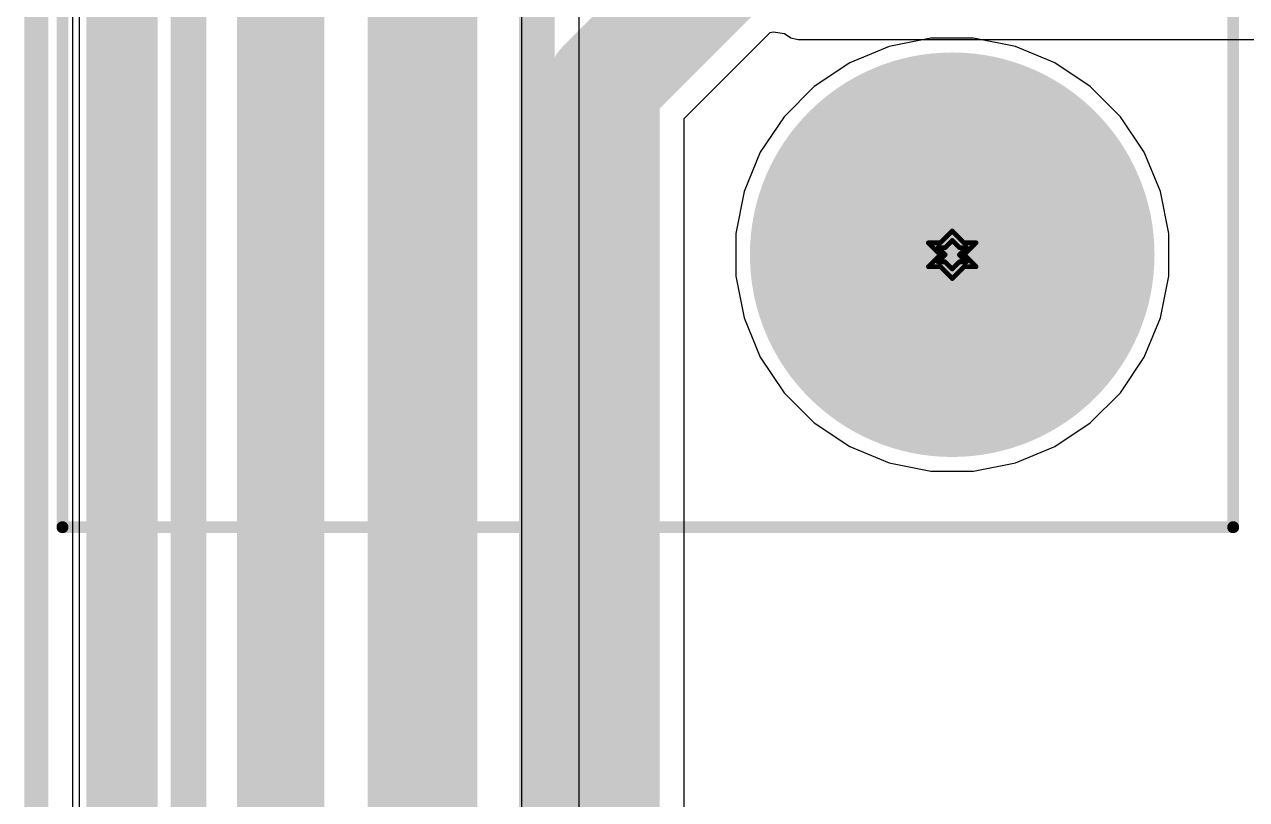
# Model space of a CAD drawing. Header units: inches. Extents: x -7 to 5163, y -3 to 5149.
# Drawn here: x -3.3 to 9.75, y 139.91 to 148.19 of the extents above; entities that cross this region are included whole.
import ezdxf

# ---------------------------------------------------------------- set-up
doc = ezdxf.new("R2010")
doc.units = ezdxf.units.IN
for name, color, linetype in [('Board Outline', 216, 'Continuous'), ('Bottom Layer', 5, 'Continuous'), ('Bottom Solder', 6, 'Continuous'), ('Drill Drawing', 1, 'Continuous'), ('GND', 76, 'Continuous'), ('Multi-Layer', 9, 'Continuous'), ('Pad Holes', 156, 'Continuous'), ('PWR', 16, 'Continuous'), ('Top Layer', 1, 'Continuous'), ('Top Overlay', 2, 'Continuous'), ('Top Solder', 216, 'Continuous')]:
    doc.layers.add(name, color=color, linetype=linetype)

# ---------------------------------------------------------------- blocks, each defined once
blk = doc.blocks.new('A_DF_09_A_KG_T2S_57')
at = {"layer": 'Bottom Layer'}
h = blk.add_hatch(color=5, dxfattribs=at)
edge = h.paths.add_edge_path()
edge.add_arc((12.495, 0), 2.058, 0, 360)
at = {"layer": 'Bottom Solder'}
h = blk.add_hatch(color=6, dxfattribs=at)
edge = h.paths.add_edge_path()
edge.add_arc((12.495, 0), 2.16, 0, 360)
at = {"layer": 'GND'}
h = blk.add_hatch(color=76, dxfattribs=at)
edge = h.paths.add_edge_path()
edge.add_arc((12.495, 0), 2.058, 0, 360)
at = {"layer": 'Multi-Layer'}
h = blk.add_hatch(color=9, dxfattribs=at)
edge = h.paths.add_edge_path()
edge.add_arc((12.495, 0), 2.058, 0, 360)
at = {"layer": 'Pad Holes'}
h = blk.add_hatch(color=7, dxfattribs=at)
edge = h.paths.add_edge_path()
edge.add_arc((12.495, 0), 1.55, 0, 360)
at = {"layer": 'PWR'}
h = blk.add_hatch(color=16, dxfattribs=at)
edge = h.paths.add_edge_path()
edge.add_arc((12.495, 0), 2.058, 0, 360)
at = {"layer": 'Top Layer'}
h = blk.add_hatch(color=1, dxfattribs=at)
edge = h.paths.add_edge_path()
edge.add_arc((12.495, 0), 2.058, 0, 360)
at = {"layer": 'Top Solder'}
h = blk.add_hatch(color=216, dxfattribs=at)
edge = h.paths.add_edge_path()
edge.add_arc((12.495, 0), 2.16, 0, 360)
at = {"layer": 'Top Overlay'}
for points in [[(15.405, 3, 0.127, 0.127, 0), (-15.405, 3, 0.127, 0.127, 0)], [(15.405, -9.5, 0.127, 0.127, 0), (15.405, 3, 0.127, 0.127, 0)], [(15.405, -9.5, 0.127, 0.127, 0), (-15.405, -9.5, 0.127, 0.127, 0)]]:
    blk.add_lwpolyline(points, format="xyseb", dxfattribs=at)
for points in [[(15.373, 3, 0.0635, 0.0635, 1), (15.437, 3, 0.0635, 0.0635, 1)], [(15.373, 3, 0.0635, 0.0635, 1), (15.437, 3, 0.0635, 0.0635, 1)], [(15.373, -9.5, 0.0635, 0.0635, 1), (15.437, -9.5, 0.0635, 0.0635, 1)], [(15.373, -9.5, 0.0635, 0.0635, 1), (15.437, -9.5, 0.0635, 0.0635, 1)]]:
    blk.add_lwpolyline(points, format="xyseb", close=True, dxfattribs=at)

msp = doc.modelspace()

# ---------------------------------------------------------------- linework, layer by layer
at = {"layer": 'Board Outline'}
msp.add_lwpolyline([(-3.175, 1.629, 0.254, 0.254, 0), (-3.175, 185.698, 0.254, 0.254, 0)], format="xyseb", dxfattribs=at)
at = {"layer": 'Bottom Layer'}
for p, q in [((-2.718, 176.327), (-2.718, 106.718)), ((2.007, 106.718), (2.007, 176.327)), ((4.66, 148.1), (4.692, 148.107)), ((4.692, 148.107), (4.814, 148.088)), ((3.742, 147.182), (4.66, 148.1)), ((4.814, 148.088), (4.881, 148.043)), ((4.881, 148.043), (4.96, 148.027)), ((4.96, 148.027), (26.115, 148.027)), ((3.742, 113.163), (3.742, 147.182))]:
    msp.add_line(p, q, dxfattribs=at)
for points in [[(-2.259, 106.894, 0.762, 0.762, 0), (-2.259, 167.776, 0.762, 0.762, 0)], [(-0.65, 107.615, 0.762, 0.762, 0), (-0.65, 165.768, 0.762, 0.762, 0)], [(0.939, 108.098, 0.762, 0.762, 0), (0.939, 164.817, 0.762, 0.762, 0)], [(2.881, 147.539, 1.2, 1.2, 0), (8.024, 152.682, 1.2, 1.2, 0)], [(2.881, 112.806, 1.2, 1.2, 0), (2.881, 147.539, 1.2, 1.2, 0)]]:
    msp.add_lwpolyline(points, format="xyseb", dxfattribs=at)
msp.add_lwpolyline([(2.581, 147.539, 0.6, 0.6, 1), (3.181, 147.539, 0.6, 0.6, 1)], format="xyseb", close=True, dxfattribs=at)
msp.add_lwpolyline([(2.581, 147.539, 0.6, 0.6, 1), (3.181, 147.539, 0.6, 0.6, 1)], format="xyseb", close=True, dxfattribs=at)
at = {"layer": 'Drill Drawing'}
for points in [[(6.477, 145.854, 0.0508, 0.0508, 0), (6.604, 145.981, 0.0508, 0.0508, 0)], [(6.528, 145.803, 0.0508, 0.0508, 0), (6.604, 145.879, 0.0508, 0.0508, 0)], [(6.604, 145.981, 0.0508, 0.0508, 0), (6.731, 145.854, 0.0508, 0.0508, 0)], [(6.604, 145.879, 0.0508, 0.0508, 0), (6.68, 145.803, 0.0508, 0.0508, 0)], [(6.35, 145.854, 0.0508, 0.0508, 0), (6.477, 145.727, 0.0508, 0.0508, 0)], [(6.35, 145.854, 0.0508, 0.0508, 0), (6.477, 145.854, 0.0508, 0.0508, 0)], [(6.452, 145.803, 0.0508, 0.0508, 0), (6.528, 145.727, 0.0508, 0.0508, 0)], [(6.452, 145.803, 0.0508, 0.0508, 0), (6.528, 145.803, 0.0508, 0.0508, 0)], [(6.68, 145.803, 0.0508, 0.0508, 0), (6.756, 145.803, 0.0508, 0.0508, 0)], [(6.68, 145.727, 0.0508, 0.0508, 0), (6.756, 145.803, 0.0508, 0.0508, 0)], [(6.731, 145.854, 0.0508, 0.0508, 0), (6.858, 145.854, 0.0508, 0.0508, 0)], [(6.731, 145.727, 0.0508, 0.0508, 0), (6.858, 145.854, 0.0508, 0.0508, 0)], [(6.35, 145.6, 0.0508, 0.0508, 0), (6.477, 145.727, 0.0508, 0.0508, 0)], [(6.35, 145.6, 0.0508, 0.0508, 0), (6.477, 145.6, 0.0508, 0.0508, 0)], [(6.452, 145.651, 0.0508, 0.0508, 0), (6.528, 145.727, 0.0508, 0.0508, 0)], [(6.452, 145.651, 0.0508, 0.0508, 0), (6.528, 145.651, 0.0508, 0.0508, 0)], [(6.477, 145.6, 0.0508, 0.0508, 0), (6.604, 145.473, 0.0508, 0.0508, 0)], [(6.528, 145.651, 0.0508, 0.0508, 0), (6.604, 145.575, 0.0508, 0.0508, 0)], [(6.604, 145.575, 0.0508, 0.0508, 0), (6.68, 145.651, 0.0508, 0.0508, 0)], [(6.604, 145.473, 0.0508, 0.0508, 0), (6.731, 145.6, 0.0508, 0.0508, 0)], [(6.68, 145.727, 0.0508, 0.0508, 0), (6.756, 145.651, 0.0508, 0.0508, 0)], [(6.68, 145.651, 0.0508, 0.0508, 0), (6.756, 145.651, 0.0508, 0.0508, 0)], [(6.731, 145.727, 0.0508, 0.0508, 0), (6.858, 145.6, 0.0508, 0.0508, 0)], [(6.731, 145.6, 0.0508, 0.0508, 0), (6.858, 145.6, 0.0508, 0.0508, 0)]]:
    msp.add_lwpolyline(points, format="xyseb", dxfattribs=at)
for points in [[(6.591, 145.981, 0.0254, 0.0254, 1), (6.617, 145.981, 0.0254, 0.0254, 1)], [(6.591, 145.981, 0.0254, 0.0254, 1), (6.617, 145.981, 0.0254, 0.0254, 1)], [(6.591, 145.879, 0.0254, 0.0254, 1), (6.617, 145.879, 0.0254, 0.0254, 1)], [(6.591, 145.879, 0.0254, 0.0254, 1), (6.617, 145.879, 0.0254, 0.0254, 1)], [(6.337, 145.854, 0.0254, 0.0254, 1), (6.363, 145.854, 0.0254, 0.0254, 1)], [(6.337, 145.854, 0.0254, 0.0254, 1), (6.363, 145.854, 0.0254, 0.0254, 1)], [(6.439, 145.803, 0.0254, 0.0254, 1), (6.464, 145.803, 0.0254, 0.0254, 1)], [(6.439, 145.803, 0.0254, 0.0254, 1), (6.464, 145.803, 0.0254, 0.0254, 1)], [(6.464, 145.854, 0.0254, 0.0254, 1), (6.49, 145.854, 0.0254, 0.0254, 1)], [(6.464, 145.854, 0.0254, 0.0254, 1), (6.49, 145.854, 0.0254, 0.0254, 1)], [(6.515, 145.803, 0.0254, 0.0254, 1), (6.541, 145.803, 0.0254, 0.0254, 1)], [(6.515, 145.803, 0.0254, 0.0254, 1), (6.541, 145.803, 0.0254, 0.0254, 1)], [(6.668, 145.803, 0.0254, 0.0254, 1), (6.693, 145.803, 0.0254, 0.0254, 1)], [(6.668, 145.803, 0.0254, 0.0254, 1), (6.693, 145.803, 0.0254, 0.0254, 1)], [(6.718, 145.854, 0.0254, 0.0254, 1), (6.744, 145.854, 0.0254, 0.0254, 1)], [(6.718, 145.854, 0.0254, 0.0254, 1), (6.744, 145.854, 0.0254, 0.0254, 1)], [(6.744, 145.803, 0.0254, 0.0254, 1), (6.769, 145.803, 0.0254, 0.0254, 1)], [(6.744, 145.803, 0.0254, 0.0254, 1), (6.769, 145.803, 0.0254, 0.0254, 1)], [(6.845, 145.854, 0.0254, 0.0254, 1), (6.871, 145.854, 0.0254, 0.0254, 1)], [(6.845, 145.854, 0.0254, 0.0254, 1), (6.871, 145.854, 0.0254, 0.0254, 1)], [(6.337, 145.6, 0.0254, 0.0254, 1), (6.363, 145.6, 0.0254, 0.0254, 1)], [(6.337, 145.6, 0.0254, 0.0254, 1), (6.363, 145.6, 0.0254, 0.0254, 1)], [(6.439, 145.651, 0.0254, 0.0254, 1), (6.464, 145.651, 0.0254, 0.0254, 1)], [(6.439, 145.651, 0.0254, 0.0254, 1), (6.464, 145.651, 0.0254, 0.0254, 1)], [(6.464, 145.727, 0.0254, 0.0254, 1), (6.49, 145.727, 0.0254, 0.0254, 1)], [(6.464, 145.727, 0.0254, 0.0254, 1), (6.49, 145.727, 0.0254, 0.0254, 1)], [(6.464, 145.6, 0.0254, 0.0254, 1), (6.49, 145.6, 0.0254, 0.0254, 1)], [(6.464, 145.6, 0.0254, 0.0254, 1), (6.49, 145.6, 0.0254, 0.0254, 1)], [(6.515, 145.727, 0.0254, 0.0254, 1), (6.541, 145.727, 0.0254, 0.0254, 1)], [(6.515, 145.727, 0.0254, 0.0254, 1), (6.541, 145.727, 0.0254, 0.0254, 1)], [(6.515, 145.651, 0.0254, 0.0254, 1), (6.541, 145.651, 0.0254, 0.0254, 1)], [(6.515, 145.651, 0.0254, 0.0254, 1), (6.541, 145.651, 0.0254, 0.0254, 1)], [(6.668, 145.727, 0.0254, 0.0254, 1), (6.693, 145.727, 0.0254, 0.0254, 1)], [(6.668, 145.727, 0.0254, 0.0254, 1), (6.693, 145.727, 0.0254, 0.0254, 1)], [(6.668, 145.651, 0.0254, 0.0254, 1), (6.693, 145.651, 0.0254, 0.0254, 1)], [(6.668, 145.651, 0.0254, 0.0254, 1), (6.693, 145.651, 0.0254, 0.0254, 1)], [(6.718, 145.727, 0.0254, 0.0254, 1), (6.744, 145.727, 0.0254, 0.0254, 1)], [(6.718, 145.727, 0.0254, 0.0254, 1), (6.744, 145.727, 0.0254, 0.0254, 1)], [(6.718, 145.6, 0.0254, 0.0254, 1), (6.744, 145.6, 0.0254, 0.0254, 1)], [(6.718, 145.6, 0.0254, 0.0254, 1), (6.744, 145.6, 0.0254, 0.0254, 1)], [(6.744, 145.651, 0.0254, 0.0254, 1), (6.769, 145.651, 0.0254, 0.0254, 1)], [(6.744, 145.651, 0.0254, 0.0254, 1), (6.769, 145.651, 0.0254, 0.0254, 1)], [(6.845, 145.6, 0.0254, 0.0254, 1), (6.871, 145.6, 0.0254, 0.0254, 1)], [(6.845, 145.6, 0.0254, 0.0254, 1), (6.871, 145.6, 0.0254, 0.0254, 1)], [(6.591, 145.575, 0.0254, 0.0254, 1), (6.617, 145.575, 0.0254, 0.0254, 1)], [(6.591, 145.575, 0.0254, 0.0254, 1), (6.617, 145.575, 0.0254, 0.0254, 1)], [(6.591, 145.473, 0.0254, 0.0254, 1), (6.617, 145.473, 0.0254, 0.0254, 1)], [(6.591, 145.473, 0.0254, 0.0254, 1), (6.617, 145.473, 0.0254, 0.0254, 1)]]:
    msp.add_lwpolyline(points, format="xyseb", close=True, dxfattribs=at)
at = {"layer": 'GND'}
msp.add_line((-2.787, 1.629), (-2.787, 185.698), dxfattribs=at)
at = {"layer": 'PWR'}
for p, q in [((-2.787, 120.066), (-2.787, 185.698)), ((6.376, 148.039), (5.93, 147.95)), ((6.832, 148.039), (6.376, 148.039)), ((7.278, 147.95), (6.832, 148.039)), ((5.93, 147.95), (5.509, 147.776)), ((7.699, 147.776), (7.278, 147.95)), ((5.509, 147.776), (5.13, 147.523)), ((8.078, 147.523), (7.699, 147.776)), ((5.13, 147.523), (4.808, 147.201)), ((8.4, 147.201), (8.078, 147.523)), ((4.808, 147.201), (4.555, 146.822)), ((8.653, 146.822), (8.4, 147.201)), ((4.555, 146.822), (4.381, 146.401)), ((8.827, 146.401), (8.653, 146.822)), ((4.381, 146.401), (4.292, 145.955)), ((8.916, 145.955), (8.827, 146.401)), ((4.292, 145.955), (4.292, 145.499)), ((8.916, 145.499), (8.916, 145.955)), ((4.292, 145.499), (4.381, 145.053)), ((8.827, 145.053), (8.916, 145.499)), ((4.381, 145.053), (4.555, 144.632)), ((8.653, 144.632), (8.827, 145.053)), ((4.555, 144.632), (4.808, 144.253)), ((8.4, 144.253), (8.653, 144.632)), ((4.808, 144.253), (5.13, 143.931)), ((8.078, 143.931), (8.4, 144.253)), ((5.13, 143.931), (5.509, 143.678)), ((7.699, 143.678), (8.078, 143.931)), ((5.509, 143.678), (5.93, 143.504)), ((7.278, 143.504), (7.699, 143.678)), ((5.93, 143.504), (6.376, 143.415)), ((6.376, 143.415), (6.832, 143.415)), ((6.832, 143.415), (7.278, 143.504))]:
    msp.add_line(p, q, dxfattribs=at)
at = {"layer": 'Top Layer'}
msp.add_line((2.621, 116.312), (2.621, 154.265), dxfattribs=at)
for points in [[(-2.317, 98.418, 0.381, 0.381, 0), (-2.317, 160.446, 0.381, 0.381, 0)], [(-1.551, 104.563, 0.381, 0.381, 0), (-1.551, 159.14, 0.381, 0.381, 0)], [(-0.289, 104.602, 0.381, 0.381, 0), (-0.289, 158.26, 0.381, 0.381, 0)], [(0.553, 104.938, 0.381, 0.381, 0), (0.553, 156.923, 0.381, 0.381, 0)], [(1.343, 105.328, 0.381, 0.381, 0), (1.343, 155.67, 0.381, 0.381, 0)], [(2.168, 105.697, 0.381, 0.381, 0), (2.168, 154.453, 0.381, 0.381, 0)]]:
    msp.add_lwpolyline(points, format="xyseb", dxfattribs=at)

# ---------------------------------------------------------------- block references
at = {"rotation": 270}
msp.add_blockref('A_DF_09_A_KG_T2S_57', (6.604, 158.222), dxfattribs=at)

doc.saveas('drawing.dxf')
